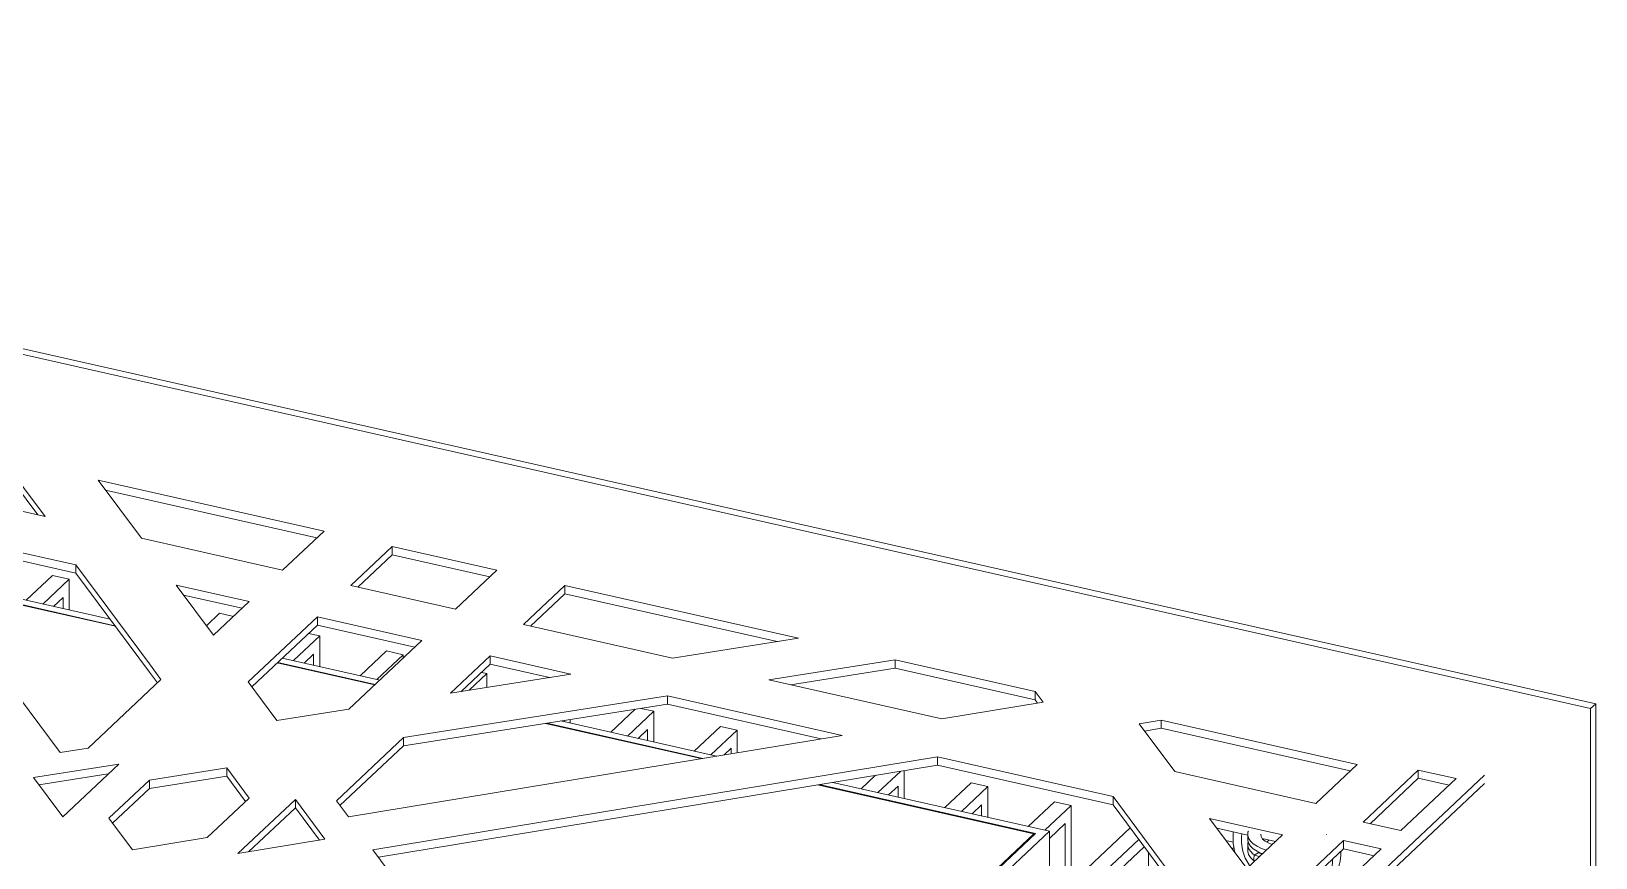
# Model space of a CAD drawing. Header units: millimetres. Extents: x -37866 to 44733, y -22737 to 33386.
# Drawn here: x 27907 to 44733, y 18648 to 27544 of the extents above; entities that cross this region are included whole.
import ezdxf

# ---------------------------------------------------------------- set-up
doc = ezdxf.new("R2010")
doc.units = ezdxf.units.MM
for name, color, linetype, lineweight in [('A-FLOR', 192, 'Continuous', 9), ('A-GENM', 13, 'Continuous', 9), ('I-WALL', 2, 'Continuous', 9)]:
    doc.layers.add(name, color=color, linetype=linetype, lineweight=lineweight)

# ---------------------------------------------------------------- blocks, each defined once
blk = doc.blocks.new('Family1 - Family1-218933-_3D_')
at = {"layer": 'A-GENM'}
for p, q in [((27590, 22947), (28055, 22321)), ((28055, 22321), (25917, 22804)), ((27976, 22339), (27590, 22859)), ((29092, 22087), (28627, 22713)), ((28627, 22713), (31056, 22164)), ((30980, 22093), (28706, 22606)), ((28216, 19781), (26381, 22253)), ((26381, 22253), (28387, 21800)), ((28387, 21711), (26460, 22147)), ((30610, 21744), (29092, 22087)), ((31056, 22164), (30610, 21744)), ((31343, 21578), (31789, 21999)), ((31789, 21910), (31419, 21561)), ((31789, 21999), (32914, 21744)), ((31789, 21910), (31789, 21999)), ((32838, 21673), (31789, 21910)), ((28387, 21800), (29177, 20735)), ((28387, 21711), (28387, 21800)), ((29177, 20646), (28387, 21711)), ((32914, 21744), (32468, 21324)), ((29466, 21583), (30251, 21406)), ((29866, 21044), (29466, 21583)), ((32468, 21324), (31343, 21578)), ((33201, 21159), (33647, 21579)), ((33647, 21579), (36160, 21011)), ((33647, 21490), (33647, 21579)), ((30175, 21334), (29545, 21476)), ((30251, 21406), (29866, 21044)), ((33647, 21490), (33277, 21141)), ((35929, 20975), (33647, 21490)), ((30240, 20540), (30984, 21240)), ((30984, 21240), (32109, 20986)), ((30984, 21151), (30984, 21240)), ((30984, 21151), (30279, 20488)), ((32033, 20914), (30984, 21151)), ((34803, 20797), (33201, 21159)), ((32109, 20986), (31324, 20247)), ((36160, 21011), (34803, 20797)), ((29177, 20735), (29302, 20567)), ((32417, 20419), (32842, 20820)), ((32842, 20732), (32530, 20437)), ((32842, 20820), (33711, 20624)), ((32842, 20732), (32842, 20820)), ((33480, 20587), (32842, 20732)), ((35840, 20562), (37197, 20777)), ((37197, 20777), (38703, 20436)), ((37197, 20688), (37197, 20777)), ((29302, 20567), (28519, 19829)), ((29263, 20530), (29177, 20646)), ((30549, 20124), (30240, 20540)), ((33711, 20624), (32417, 20419)), ((37702, 20142), (35840, 20562)), ((37197, 20688), (36071, 20510)), ((38703, 20348), (37197, 20688)), ((31909, 19941), (34748, 20390)), ((34748, 20390), (36629, 19965)), ((34748, 20301), (34748, 20390)), ((38703, 20436), (38789, 20321)), ((38703, 20348), (38703, 20436)), ((31324, 20247), (30549, 20124)), ((34748, 20301), (31909, 19852)), ((36402, 19927), (34748, 20301)), ((38789, 20321), (37702, 20142)), ((38730, 20311), (38703, 20348)), ((39822, 20091), (40058, 20130)), ((40205, 19576), (39822, 20091)), ((40058, 20041), (39881, 20012)), ((40058, 20130), (42169, 19653)), ((40058, 20041), (40058, 20130)), ((42093, 19582), (40058, 20041)), ((31189, 19262), (31909, 19941)), ((36629, 19965), (31318, 19089)), ((31909, 19852), (31909, 19941)), ((28519, 19829), (28216, 19781)), ((31909, 19852), (31227, 19210)), ((31582, 18732), (37652, 19733)), ((37652, 19733), (39542, 19306)), ((37652, 19645), (37652, 19733)), ((27930, 19511), (28848, 19656)), ((28735, 19550), (27989, 19432)), ((28848, 19656), (28245, 19088)), ((29178, 19484), (30009, 19615)), ((30009, 19527), (29178, 19395)), ((30009, 19615), (30250, 19290)), ((30009, 19527), (30009, 19615)), ((30212, 19253), (30009, 19527)), ((31519, 8214), (43536, 19536)), ((37652, 19645), (31641, 18653)), ((39542, 19218), (37652, 19645)), ((41723, 19233), (40205, 19576)), ((42169, 19653), (41723, 19233)), ((42230, 19032), (42825, 19592)), ((42825, 19592), (43231, 19500)), ((42825, 19592), (42825, 19503)), ((28245, 19088), (27930, 19511)), ((28742, 19073), (29178, 19484)), ((29178, 19395), (28781, 19021)), ((29178, 19395), (29178, 19484)), ((43536, 19448), (31519, 8126)), ((42825, 19503), (42306, 19014)), ((43231, 19500), (42636, 18940)), ((43155, 19429), (42825, 19503)), ((30250, 19290), (29799, 18864)), ((30130, 18693), (30748, 19275)), ((30748, 19186), (30244, 18712)), ((30748, 19275), (31065, 18847)), ((30748, 19275), (30748, 19186)), ((31007, 18838), (30748, 19186)), ((31318, 19089), (31189, 19262)), ((39542, 19306), (40340, 18232)), ((39542, 19218), (39542, 19306)), ((40340, 18143), (39542, 19218)), ((28996, 18732), (28742, 19073)), ((40980, 18533), (40579, 19072)), ((40579, 19072), (41364, 18895)), ((42636, 18940), (42230, 19032)), ((29799, 18864), (28996, 18732)), ((31065, 18847), (30130, 18693)), ((40990, 18890), (40658, 18965)), ((41364, 18895), (40980, 18533)), ((41288, 18823), (41147, 18855)), ((33749, 15814), (31582, 18732)), ((41172, 18035), (42020, 18834)), ((42020, 18745), (41212, 17984)), ((42426, 18742), (41386, 17761)), ((42020, 18834), (42426, 18742)), ((42020, 18834), (42020, 18745)), ((42350, 18670), (42020, 18745))]:
    blk.add_line(p, q, dxfattribs=at)
blk = doc.blocks.new('Family8 - COLUMN-V34-_3D_')
at = {"layer": 'A-GENM'}
for p, q in [((40990, 18898), (40990, 18845)), ((41156, 18843), (41159, 18846)), ((41159, 18846), (41165, 18851)), ((41839, 18894), (41839, 18898)), ((40990, 18788), (40990, 18722)), ((41060, 18675), (41103, 18701)), ((41123, 18696), (41101, 18713)), ((41147, 18691), (41103, 18701)), ((41196, 18815), (41212, 18834)), ((41212, 18834), (41218, 18839)), ((41248, 18792), (41258, 18797)), ((41060, 18675), (41117, 18662)), ((41610, 18288), (41613, 18361)), ((41768, 18444), (41680, 18361)), ((41771, 18309), (41859, 18392)), ((41475, 17846), (41481, 18237)), ((41580, 18327), (41566, 18308)), ((41579, 18325), (41584, 18334)), ((41437, 17851), (41437, 17809)), ((41393, 17809), (41393, 17768)), ((41666, 17686), (41666, 15299)), ((41458, 16663), (41470, 17502)), ((41489, 17519), (41489, 15237)), ((41579, 15216), (41579, 17603)), ((41393, 17428), (41393, 15186)), ((41437, 17470), (41437, 15228)), ((41156, 17206), (41156, 15312)), ((41213, 15227), (41213, 17259)), ((41458, 16663), (41437, 16668)), ((41489, 16692), (41458, 16663))]:
    blk.add_line(p, q, dxfattribs=at)
for points in [[(40835, 18925, 0), (40833, 18903, 0), (40832, 18867, 0), (40833, 18833, 0), (40835, 18800, 0), (40839, 18768, 0), (40845, 18738, 0), (40852, 18708, 0), (40854, 18702, 0)], [(41011, 18563, 0), (41006, 18571, 0), (40994, 18589, 0), (40984, 18607, 0), (40973, 18625, 0), (40964, 18644, 0), (40955, 18664, 0), (40947, 18686, 0), (40940, 18708, 0), (40934, 18732, 0), (40929, 18758, 0), (40925, 18785, 0), (40922, 18814, 0), (40922, 18844, 0), (40923, 18875, 0), (40926, 18905, 0)], [(41190, 18731, 0), (41140, 18749, 0), (41090, 18771, 0), (41049, 18798, 0), (41019, 18827, 0), (40999, 18858, 0), (40990, 18890, 0), (40993, 18922, 0), (40997, 18933, 0)], [(40990, 18847, 0), (40990, 18837, 0), (40999, 18805, 0), (41019, 18774, 0), (41049, 18745, 0), (41090, 18718, 0), (41140, 18695, 0), (41148, 18692, 0)], [(41252, 18790, 0), (41216, 18804, 0), (41178, 18825, 0), (41150, 18849, 0), (41134, 18875, 0), (41130, 18903, 0)], [(41063, 18678, 0), (41049, 18688, 0), (41019, 18717, 0), (40999, 18748, 0), (40990, 18780, 0), (40993, 18813, 0), (40994, 18818, 0)], [(41055, 18617, 0), (41049, 18622, 0), (41019, 18651, 0), (40999, 18682, 0), (40990, 18714, 0), (40990, 18724, 0)], [(41990, 18717, 0), (41991, 18708, 0), (41990, 18674, 0), (41988, 18642, 0), (41983, 18612, 0), (41978, 18584, 0), (41970, 18558, 0), (41962, 18534, 0), (41952, 18512, 0), (41942, 18492, 0), (41930, 18473, 0), (41918, 18456, 0), (41906, 18440, 0), (41893, 18426, 0), (41880, 18412, 0), (41867, 18400, 0), (41854, 18387, 0), (41846, 18380, 0)], [(41055, 18604, 0), (41057, 18634, 0), (41060, 18675, 0)], [(41802, 18540, 0), (41801, 18536, 0), (41795, 18515, 0), (41788, 18496, 0), (41780, 18478, 0), (41771, 18462, 0), (41761, 18447, 0), (41751, 18433, 0), (41740, 18420, 0), (41729, 18408, 0), (41717, 18396, 0), (41705, 18384, 0), (41692, 18372, 0), (41679, 18360, 0), (41666, 18348, 0), (41654, 18336, 0), (41641, 18323, 0), (41629, 18310, 0), (41616, 18296, 0), (41604, 18281, 0), (41591, 18266, 0), (41578, 18249, 0), (41564, 18229, 0), (41549, 18205, 0), (41535, 18176, 0), (41522, 18141, 0), (41510, 18100, 0), (41501, 18053, 0), (41496, 18012, 0)], [(41582, 17948, 0), (41584, 17967, 0), (41589, 18016, 0), (41597, 18057, 0), (41606, 18092, 0), (41616, 18120, 0), (41628, 18144, 0), (41639, 18163, 0), (41651, 18180, 0), (41663, 18196, 0), (41674, 18210, 0), (41685, 18223, 0), (41696, 18236, 0), (41708, 18248, 0), (41719, 18259, 0), (41730, 18270, 0), (41742, 18282, 0), (41754, 18293, 0), (41767, 18305, 0), (41779, 18317, 0), (41792, 18330, 0), (41805, 18343, 0), (41818, 18358, 0), (41831, 18373, 0), (41843, 18390, 0), (41854, 18409, 0), (41865, 18429, 0), (41874, 18451, 0), (41883, 18475, 0), (41890, 18501, 0), (41896, 18530, 0), (41900, 18560, 0), (41902, 18592, 0), (41903, 18625, 0), (41903, 18634, 0)], [(41619, 18299, 0), (41621, 18314, 0), (41626, 18345, 0), (41632, 18373, 0), (41634, 18382, 0)], [(41829, 18364, 0), (41818, 18353, 0), (41807, 18342, 0), (41795, 18330, 0), (41784, 18318, 0), (41773, 18306, 0), (41762, 18293, 0), (41750, 18278, 0), (41739, 18263, 0), (41727, 18246, 0), (41715, 18226, 0), (41704, 18203, 0), (41694, 18174, 0), (41685, 18140, 0), (41677, 18099, 0), (41671, 18049, 0), (41670, 18030, 0)], [(41566, 18308, 0), (41542, 18291, 0), (41535, 18287, 0)], [(41361, 18124, 0), (41363, 18119, 0), (41369, 18102, 0), (41374, 18081, 0), (41379, 18055, 0), (41384, 18023, 0), (41387, 17984, 0), (41390, 17935, 0), (41392, 17878, 0), (41393, 17809, 0)], [(41437, 17851, 0), (41436, 17925, 0), (41434, 17988, 0), (41431, 18041, 0), (41426, 18086, 0), (41421, 18124, 0), (41414, 18156, 0), (41410, 18171, 0)]]:
    blk.add_polyline3d(points, dxfattribs=at)
blk = doc.blocks.new('elman - elman-246418-_3D_')
at = {"layer": 'A-GENM'}
for p, q in [((27853, 21419), (28135, 21685)), ((28315, 21645), (28032, 21378)), ((28135, 21685), (28315, 21645)), ((28315, 21315), (28315, 21645)), ((28146, 21353), (28249, 21450)), ((28249, 21450), (28249, 21329)), ((28751, 21216), (28753, 21218)), ((29790, 21146), (29932, 21280)), ((29932, 21280), (30081, 21246)), ((31009, 21036), (30727, 20770)), ((30890, 21063), (31009, 21036)), ((31009, 20706), (31009, 21036)), ((31445, 20607), (31728, 20874)), ((31728, 20874), (31907, 20833)), ((30841, 20744), (30943, 20841)), ((30943, 20841), (30943, 20721)), ((31907, 20833), (31625, 20567)), ((31907, 20796), (31907, 20833)), ((32806, 20630), (32615, 20451)), ((32748, 20643), (32806, 20630)), ((32806, 20481), (32806, 20630)), ((34139, 19999), (34402, 20246)), ((34602, 20224), (34319, 19958)), ((34462, 20256), (34602, 20224)), ((34602, 19894), (34602, 20224)), ((33638, 20125), (33638, 20112)), ((33704, 20097), (33704, 20136)), ((34433, 19932), (34536, 20029)), ((34536, 20029), (34536, 19909)), ((35037, 19796), (35320, 20062)), ((35320, 20062), (35500, 20021)), ((35500, 20021), (35217, 19755)), ((35500, 19779), (35500, 20021)), ((35358, 19755), (35434, 19826)), ((35434, 19826), (35434, 19768)), ((36834, 19390), (36988, 19535)), ((37258, 19580), (37013, 19349)), ((37296, 19285), (37296, 19586)), ((37127, 19324), (37230, 19420)), ((37230, 19420), (37230, 19300)), ((37732, 19187), (38014, 19453)), ((38194, 19413), (37911, 19146)), ((38014, 19453), (38194, 19413)), ((38194, 19082), (38194, 19413)), ((38025, 19121), (38128, 19217)), ((38128, 19217), (38128, 19097)), ((38630, 18984), (38913, 19250)), ((39092, 19210), (38809, 18943)), ((38913, 19250), (39092, 19210)), ((39092, 18371), (39092, 19210)), ((38857, 18855), (39026, 19015)), ((39026, 19015), (39026, 18308)), ((38996, 18280), (39727, 18969)), ((39819, 18845), (39176, 18240)), ((39242, 18169), (39877, 18767)), ((39924, 18703), (39924, 18105)), ((40756, 18834), (40834, 18816)), ((40841, 18759), (40824, 18743))]:
    blk.add_line(p, q, dxfattribs=at)

msp = doc.modelspace()

# ---------------------------------------------------------------- linework, layer by layer
at = {"layer": 'A-FLOR'}
for p, q in [((28806, 21146), (26880, 21581)), ((31607, 20513), (30558, 20750)), ((35129, 19717), (33453, 20096)), ((38707, 18909), (36380, 19435)), ((35098, 15509), (38707, 18909))]:
    msp.add_line(p, q, dxfattribs=at)
at = {"layer": 'I-WALL'}
for p, q in [((44678, 20254), (12641, 27493)), ((12696, 27544), (44733, 20306)), ((26829, 21650), (28755, 21215)), ((28812, 21139), (26885, 21574)), ((31602, 20508), (30553, 20745)), ((30607, 20797), (31656, 20560)), ((44678, 20254), (44733, 20306)), ((44678, 15375), (44678, 20254)), ((44733, 20306), (44733, 15426)), ((35113, 19715), (33436, 20094)), ((33602, 20120), (35276, 19742)), ((38691, 18906), (36364, 19432)), ((36527, 19459), (38857, 18933)), ((35088, 15511), (38691, 18906)), ((38857, 18933), (35199, 15486)), ((38857, 16592), (38857, 18933))]:
    msp.add_line(p, q, dxfattribs=at)

# ---------------------------------------------------------------- block references
at = {"layer": 'A-GENM'}
for name in ['Family1 - Family1-218933-_3D_', 'elman - elman-246418-_3D_', 'Family8 - COLUMN-V34-_3D_']:
    msp.add_blockref(name, (0, 0), dxfattribs=at)

doc.saveas('drawing.dxf')
